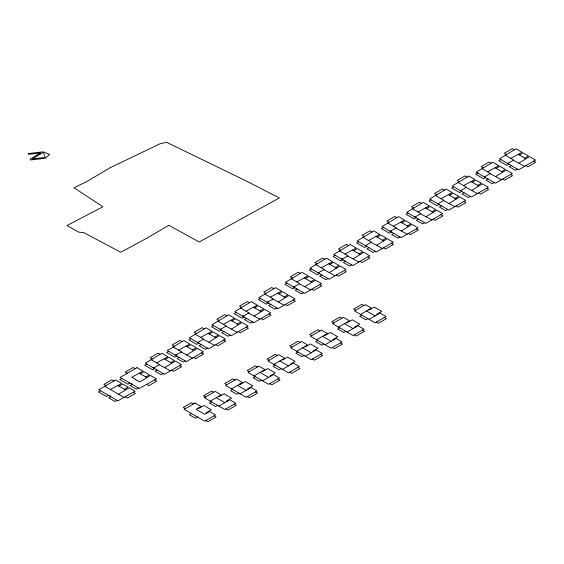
<?xml version="1.0" encoding="UTF-8"?>
<svg xmlns="http://www.w3.org/2000/svg" width="564" height="564" viewBox="0 0 564 564"><rect width="100%" height="100%" fill="white"/><g stroke="black" fill="none" stroke-linecap="round" stroke-linejoin="round"><path stroke-width="0.85" d="M100.512 390.746L98.467 391.924L106.413 396.513L108.457 395.336M121.866 378.416L119.829 379.593L127.774 384.183L129.812 383.005M146.753 364.055L144.708 365.232L152.654 369.815L154.691 368.637M168.749 351.351L166.704 352.528L174.65 357.118L176.694 355.94M190.851 338.59L188.806 339.768L196.751 344.357L198.789 343.18M213.481 325.527L211.437 326.704L219.382 331.294L221.426 330.109M236.161 312.428L234.116 313.612L242.062 318.195L244.106 317.017M260.427 298.419L258.382 299.604L266.328 304.186L268.365 303.009M286.921 283.128L284.876 284.305L292.822 288.895L294.859 287.711M311.413 268.986L309.368 270.163L317.313 274.753L319.358 273.568M335.136 255.288L333.098 256.465L341.037 261.054L343.081 259.87M358.648 241.716L356.603 242.894L364.548 247.483L366.593 246.299M383.435 227.405L381.391 228.582L389.336 233.172L391.374 231.987M408.124 213.15L406.087 214.327L414.032 218.91L416.07 217.732M431.093 199.889L429.056 201.066L437.001 205.648L439.039 204.471M453.745 186.811L451.701 187.988L459.646 192.578L461.683 191.4M477.68 172.993L475.642 174.17L483.581 178.753L485.625 177.575M500.917 159.577L498.872 160.754L506.817 165.344L508.862 164.159M110.396 389.534L121.634 383.442L115.641 379.981L98.756 389.731L109.649 396.02L110.586 395.872L109.987 396.217L117.89 400.778L135.113 391.226L129.121 387.764L118.567 394.25M156.637 362.842L167.868 356.744L161.875 353.29L145.329 363.23L164.462 374.277L181.347 364.527L175.362 361.073L164.808 367.559M178.633 350.138L189.871 344.047L183.878 340.586L167.332 350.533L186.465 361.58L203.35 351.83L197.358 348.369L186.804 354.855M200.735 337.378L211.965 331.287L205.973 327.825L189.433 337.773L208.56 348.82L225.452 339.07L219.459 335.608L208.906 342.094M223.365 324.314L234.603 318.223L228.61 314.761L212.064 324.709L231.198 335.749L248.082 326.006L242.09 322.545L231.536 329.031M246.045 311.215L257.283 305.124L251.29 301.662L234.744 311.61L253.878 322.657L270.762 312.907L264.77 309.453L254.216 315.939M270.311 297.207L281.542 291.116L275.549 287.661L259.01 297.602L278.137 308.649L295.028 298.899L289.036 295.444L278.482 301.93M296.805 281.915L308.036 275.824L302.043 272.363L285.497 282.31L304.63 293.351L321.515 283.607L315.53 280.146L304.976 286.632M321.297 267.773L332.534 261.682L326.542 258.22L309.996 268.168L329.129 279.208L346.014 269.465L340.022 266.004L329.468 272.49M345.02 254.075L356.258 247.984L350.265 244.522L333.719 254.47L352.852 265.517L369.737 255.767L363.745 252.305L353.191 258.791M368.532 240.504L379.762 234.412L373.77 230.951L357.231 240.898L376.357 251.939L393.249 242.196L387.256 238.734L376.703 245.22M393.319 226.192L404.55 220.101L398.558 216.639L382.018 226.587L401.145 237.634L418.037 227.884L412.044 224.423L401.49 230.909M418.009 211.937L429.246 205.839L423.254 202.384L406.707 212.325L425.841 223.372L442.726 213.622L436.733 210.168L426.18 216.654M440.977 198.676L452.215 192.578L446.223 189.123L429.676 199.064L448.81 210.111L465.695 200.361L459.702 196.906L449.148 203.392M463.629 185.598L474.86 179.507L468.867 176.046L452.321 185.993L471.455 197.04L488.339 187.29L482.354 183.829L471.8 190.315M487.564 171.78L498.802 165.682L492.809 162.228L476.263 172.168L495.396 183.215L512.281 173.465L506.289 170.011L495.735 176.497M510.801 158.364L522.031 152.273L516.046 148.811L499.5 158.759L518.633 169.806L535.518 160.056L529.525 156.595L518.972 163.081M118.976 386.157L122.656 384.028L128.098 387.179L124.425 389.301M140.33 373.826L144.01 371.704L149.46 374.849L145.78 376.971M165.217 359.458L168.89 357.336L174.339 360.481L170.659 362.603M187.213 346.761L190.886 344.632L196.335 347.784L192.662 349.906M209.314 334.001L212.988 331.879L218.437 335.023L214.757 337.145M231.945 320.93L235.618 318.808L241.068 321.952L237.388 324.074M254.625 307.838L258.305 305.716L263.748 308.861L260.074 310.983M278.891 293.83L282.564 291.708L288.014 294.852L284.334 296.974M305.378 278.531L309.058 276.409L314.508 279.554L310.827 281.676M329.877 264.389L333.557 262.267L338.999 265.411L335.326 267.533M353.6 250.698L357.28 248.569L362.722 251.713L359.049 253.842M377.112 237.12L380.785 234.998L386.234 238.142L382.554 240.264M401.899 222.808L405.572 220.686L411.022 223.83L407.342 225.952M426.588 208.553L430.269 206.431L435.718 209.575L432.038 211.697M449.557 195.292L453.237 193.17L458.687 196.314L455.007 198.436M472.209 182.221L475.882 180.099L481.332 183.244L477.652 185.366M496.144 168.396L499.824 166.274L505.266 169.419L501.593 171.541M519.381 154.98L523.054 152.858L528.503 156.002L524.823 158.131M153.232 367.791L154.169 367.643M175.228 355.094L176.165 354.939M197.329 342.334L198.267 342.186M219.96 329.263L220.898 329.115M242.64 316.171L243.585 316.023M266.906 302.163L267.844 302.015M293.4 286.864L294.337 286.716M317.892 272.722L318.836 272.574M341.615 259.031L342.559 258.876M365.127 245.453L366.064 245.305M389.914 231.148L390.852 230.993M414.611 216.886L415.548 216.738M437.579 203.625L438.517 203.477M460.224 190.554L461.162 190.406M484.159 176.729L485.103 176.581M507.396 163.32L508.333 163.165M153.57 367.989L159.563 364.527L150.983 359.578M175.566 355.292L181.559 351.83L172.979 346.874M197.668 342.531L203.66 339.07L195.081 334.114M220.298 329.461L226.291 326.006L217.711 321.05M242.985 316.369L248.971 312.907L240.398 307.958M267.244 302.36L273.237 298.899L264.657 293.95M293.738 287.062L299.731 283.607L291.151 278.651M318.237 272.92L324.222 269.465L315.65 264.509M341.96 259.221L347.953 255.767L339.373 250.811M365.465 245.65L371.457 242.196L362.878 237.24M390.253 231.339L396.245 227.884L387.665 222.928M414.949 217.084L420.941 213.622L412.362 208.673M437.918 203.823L443.91 200.361L435.33 195.412M460.562 190.752L466.555 187.29L457.975 182.334M484.504 176.927L490.497 173.465L481.917 168.516M507.734 163.511L513.726 160.056L505.147 155.1M110.819 396.696L108.774 397.874L115.014 401.476L117.058 400.299M132.173 384.366L130.129 385.543L136.375 389.146L138.413 387.969M157.053 369.998L155.015 371.183L161.255 374.785L163.299 373.601M179.056 357.301L177.011 358.478L183.251 362.081L185.295 360.904M201.151 344.541L199.113 345.718L205.352 349.32L207.397 348.143M223.788 331.477L221.744 332.654L227.983 336.257L230.027 335.079M246.468 318.378L244.423 319.555L250.663 323.165L252.707 321.981M270.727 304.37L268.69 305.547L274.929 309.157L276.973 307.972M297.221 289.078L295.176 290.256L301.423 293.858L303.46 292.681M321.72 274.936L319.675 276.113L325.914 279.716L327.959 278.538M345.443 261.238L343.398 262.415L349.638 266.018L351.682 264.84M368.948 247.666L366.91 248.844L373.149 252.446L375.194 251.269M393.735 233.355L391.698 234.532L397.937 238.135L399.982 236.958M418.432 219.093L416.387 220.277L422.633 223.88L424.671 222.702M441.4 205.832L439.356 207.016L445.602 210.619L447.64 209.441M464.045 192.761L462.001 193.938L468.247 197.541L470.284 196.364M487.987 178.936L485.942 180.12L492.182 183.723L494.226 182.546M511.217 165.527L509.179 166.704L515.418 170.307L517.463 169.13M210.287 401.145L221.18 394.856L215.187 391.395L204.295 397.683L224.853 409.556L235.752 403.267L229.759 399.805L218.86 406.094M231.55 388.864L242.449 382.575L236.457 379.114L225.558 385.402L246.123 397.275L257.015 390.986L251.022 387.524L240.13 393.82M254.011 375.899L264.911 369.603L258.918 366.149L248.026 372.437L268.584 384.31L279.476 378.021L273.491 374.559L262.591 380.848M273.885 364.422L284.778 358.133L278.785 354.671L267.893 360.967L288.458 372.832L299.35 366.544L293.358 363.089L282.465 369.378M296.678 351.266L307.57 344.978L301.578 341.516L290.686 347.805L311.25 359.677L322.143 353.388L316.15 349.927L305.258 356.215M316.545 339.796L327.444 333.5L321.452 330.046L310.553 336.334L331.117 348.207L342.01 341.918L336.024 338.456L325.125 344.745M338.527 327.106L349.419 320.81L343.427 317.356L332.534 323.644L353.099 335.517L363.991 329.228L357.999 325.766L347.107 332.055M360.523 314.402L371.422 308.113L365.43 304.652L354.537 310.94L375.095 322.812L385.987 316.524L380.002 313.062L369.103 319.358M191.302 413.475L189.257 414.66L195.384 418.199L197.428 417.015M211.479 401.829L209.434 403.013L215.561 406.545L217.605 405.368M232.742 389.555L230.704 390.732L236.831 394.271L238.875 393.087M255.203 376.583L253.166 377.76L259.292 381.299L261.336 380.122M275.077 365.112L273.032 366.29L279.166 369.829L281.203 368.652M297.87 351.95L295.825 353.134L301.952 356.667L303.996 355.489M317.736 340.48L315.699 341.657L321.825 345.196L323.87 344.019M339.718 327.79L337.674 328.967L343.807 332.506L345.845 331.329M361.714 315.093L359.677 316.27L365.803 319.809L367.848 318.625M514.283 149.827L512.239 148.649L504.301 153.232L506.338 154.416M533.755 161.071L535.8 162.249L527.855 166.838L525.81 165.654M518.358 154.395L525.845 158.717M524.619 166.345L513.388 160.254M491.047 163.243L489.009 162.058L481.064 166.648L483.108 167.825M510.526 174.48L512.563 175.665L504.625 180.247L502.58 179.07M495.121 167.811L502.616 172.133M501.389 179.761L490.151 173.663M467.112 177.061L465.067 175.883L457.122 180.473L459.166 181.65M486.584 188.305L488.628 189.483L480.683 194.072L478.639 192.888M471.187 181.629L478.674 185.951M477.447 193.579L466.216 187.488M444.467 190.138L442.423 188.954L434.477 193.544L436.522 194.721M463.939 201.376L465.984 202.561L458.038 207.143L455.994 205.966M448.542 194.707L456.029 199.029M454.803 206.657L443.565 200.558M421.498 203.4L419.454 202.215L411.509 206.805L413.553 207.982M440.97 214.637L443.015 215.822L435.07 220.404L433.025 219.227M425.573 207.961L433.06 212.29M431.834 219.918L420.596 213.819M396.802 217.655L394.758 216.477L386.812 221.06L388.857 222.244M416.274 228.899L418.319 230.077L410.373 234.666L408.329 233.482M400.877 222.223L408.364 226.545M407.137 234.173L395.907 228.082M372.014 231.966L369.97 230.789L362.025 235.371L364.069 236.556M391.486 243.211L393.531 244.388L385.586 248.971L383.541 247.793M376.089 236.535L383.576 240.856M382.35 248.484L371.119 242.393M348.503 245.537L346.465 244.36L338.52 248.943L340.564 250.127M367.982 256.782L370.019 257.959L362.081 262.549L360.036 261.365M352.578 250.106L360.072 254.427M358.845 262.056L347.607 255.964M324.779 259.236L322.742 258.058L314.797 262.641L316.841 263.818M344.259 270.48L346.296 271.658L338.351 276.24L336.313 275.063M328.854 263.804L336.348 268.126M335.122 275.754L323.884 269.655M363.9 305.54L361.855 304.356L353.684 309.072L355.729 310.256M384.458 317.412L386.502 318.589L378.331 323.306L376.287 322.129M368.694 309.685L369.244 309.996L374.277 307.091L381.772 311.413L376.731 314.324L377.274 314.634M366.515 310.94L375.095 315.896M300.288 273.378L298.243 272.2L290.298 276.783L292.342 277.967M319.76 284.623L321.804 285.8L313.859 290.382L311.814 289.205M304.363 277.946L311.85 282.268M310.623 289.896L299.392 283.805M341.897 318.237L339.852 317.06L331.681 321.776L333.726 322.953M362.462 330.109L364.506 331.287L356.335 336.003L354.291 334.826M346.698 322.382L347.241 322.7L352.281 319.788L359.769 324.117L354.735 327.021L355.278 327.339M344.519 323.644L353.099 328.593M273.794 288.676L271.749 287.492L263.804 292.082L265.848 293.259M293.266 299.914L295.31 301.098L287.365 305.681L285.321 304.504M277.869 293.238L285.356 297.566M284.129 305.187L272.898 299.096M319.915 330.927L317.877 329.75L309.707 334.466L311.751 335.643M340.48 342.799L342.524 343.977L334.353 348.693L332.309 347.516M324.716 335.072L325.266 335.39L330.3 332.478L337.794 336.807L332.753 339.711L333.296 340.029M322.537 336.334L331.117 341.283M249.528 302.685L247.49 301.5L239.545 306.09L241.589 307.267M269.007 313.922L271.044 315.1L263.099 319.689L261.061 318.512M253.603 307.246L261.097 311.575M259.87 319.196L248.632 313.105M300.048 342.397L298.003 341.22L289.833 345.936L291.877 347.121M320.613 354.27L322.65 355.454L314.479 360.17L312.442 358.986M304.849 346.55L305.392 346.86L310.433 343.955L317.92 348.277L312.879 351.189L313.429 351.499M302.671 347.805L311.25 352.761M226.848 315.777L224.803 314.599L216.865 319.182L218.902 320.366M246.32 327.021L248.364 328.199L240.419 332.781L238.382 331.604M230.923 320.345L238.41 324.667M237.19 332.295L225.952 326.203M277.255 355.56L275.211 354.382L267.04 359.099L269.084 360.276M297.82 367.432L299.865 368.609L291.694 373.326L289.649 372.148M282.056 359.705L282.599 360.022L287.64 357.111L295.127 361.432L290.093 364.344L290.636 364.661M279.878 360.967L288.458 365.916M204.217 328.84L202.173 327.663L194.227 332.252L196.272 333.43M223.689 340.085L225.734 341.262L217.789 345.852L215.744 344.674M208.292 333.409L215.779 337.73M257.388 367.03L255.344 365.853L247.173 370.569L249.217 371.746M277.946 378.902L279.991 380.08L271.82 384.796L269.775 383.619M262.182 371.175L262.732 371.493L267.766 368.581L275.26 372.91L270.219 375.814L270.762 376.132M214.553 345.358L203.322 339.267M260.004 372.437L268.584 377.386M182.116 341.601L180.071 340.423L172.133 345.006L174.17 346.19M201.588 352.845L203.632 354.023L195.687 358.612L193.649 357.428M186.191 346.169L193.678 350.491M234.92 380.002L232.883 378.818L224.712 383.534L226.749 384.719M255.485 391.874L257.529 393.052L249.358 397.768L247.314 396.591M239.721 384.147L240.271 384.458L245.305 381.553L252.799 385.875L247.758 388.786L248.301 389.097M192.458 358.119L181.22 352.028M237.543 385.402L246.123 390.358M160.12 354.305L158.075 353.12L150.13 357.71L152.174 358.887M179.592 365.542L181.636 366.727L173.691 371.309L171.646 370.132M164.195 358.866L171.682 363.195M213.657 392.276L211.613 391.099L203.442 395.815L205.486 396.993M234.215 404.148L236.26 405.333L228.089 410.049L226.044 408.865M218.458 396.429L219.001 396.739L224.035 393.834L231.529 398.156L226.488 401.067L227.031 401.378M170.455 370.823L159.224 364.725M216.273 397.683L224.853 402.64M135.24 368.666L133.196 367.488L125.25 372.071L127.295 373.255M154.712 379.91L156.757 381.088L148.811 385.677L146.767 384.493M193.48 403.923L191.436 402.745L183.265 407.462L185.309 408.646M214.045 415.795L216.082 416.979L207.912 421.696L205.874 420.518M139.315 373.234L146.802 377.556M198.281 408.075L198.824 408.385L203.865 405.481L211.352 409.802L206.318 412.714L206.861 413.024M113.879 380.996L111.841 379.819L103.896 384.401L105.94 385.586M133.358 392.241L135.395 393.418L127.45 398.008L125.412 396.823M117.954 385.564L125.448 389.886M104.749 386.269L124.221 397.514M49.533 154.437L45.48 158.287L43.209 151.801L49.533 154.437M110.488 167.543L87.138 181.354L73.997 187.777L102.972 206.755L66.933 225.558L78.6 232.107L83.881 232.685L120.795 252.263L146.866 238.184L168.918 225.29L199.17 242.005L279.392 197.95L246.933 181.333L166.613 142.304L160.084 143.778L110.488 167.543M40.354 152.957L30.153 159.14L30.449 159.979L44.514 158.343L44.239 157.553L32.359 158.935L42.561 152.752L42.265 151.913L28.2 153.549L28.475 154.339L40.354 152.957M136.996 367.65L120.111 377.401L131.003 383.689L131.948 383.541L131.349 383.887L139.245 388.448L156.468 378.895L150.475 375.434L139.921 381.92L135.564 379.798L135.91 379.6L131.757 377.203L142.988 371.112L136.996 367.65M195.01 403.041L184.118 409.33L204.683 421.202L215.575 414.914L209.582 411.452L204.683 414.286L196.103 409.33L201.003 406.503L195.01 403.041"/></g></svg>
